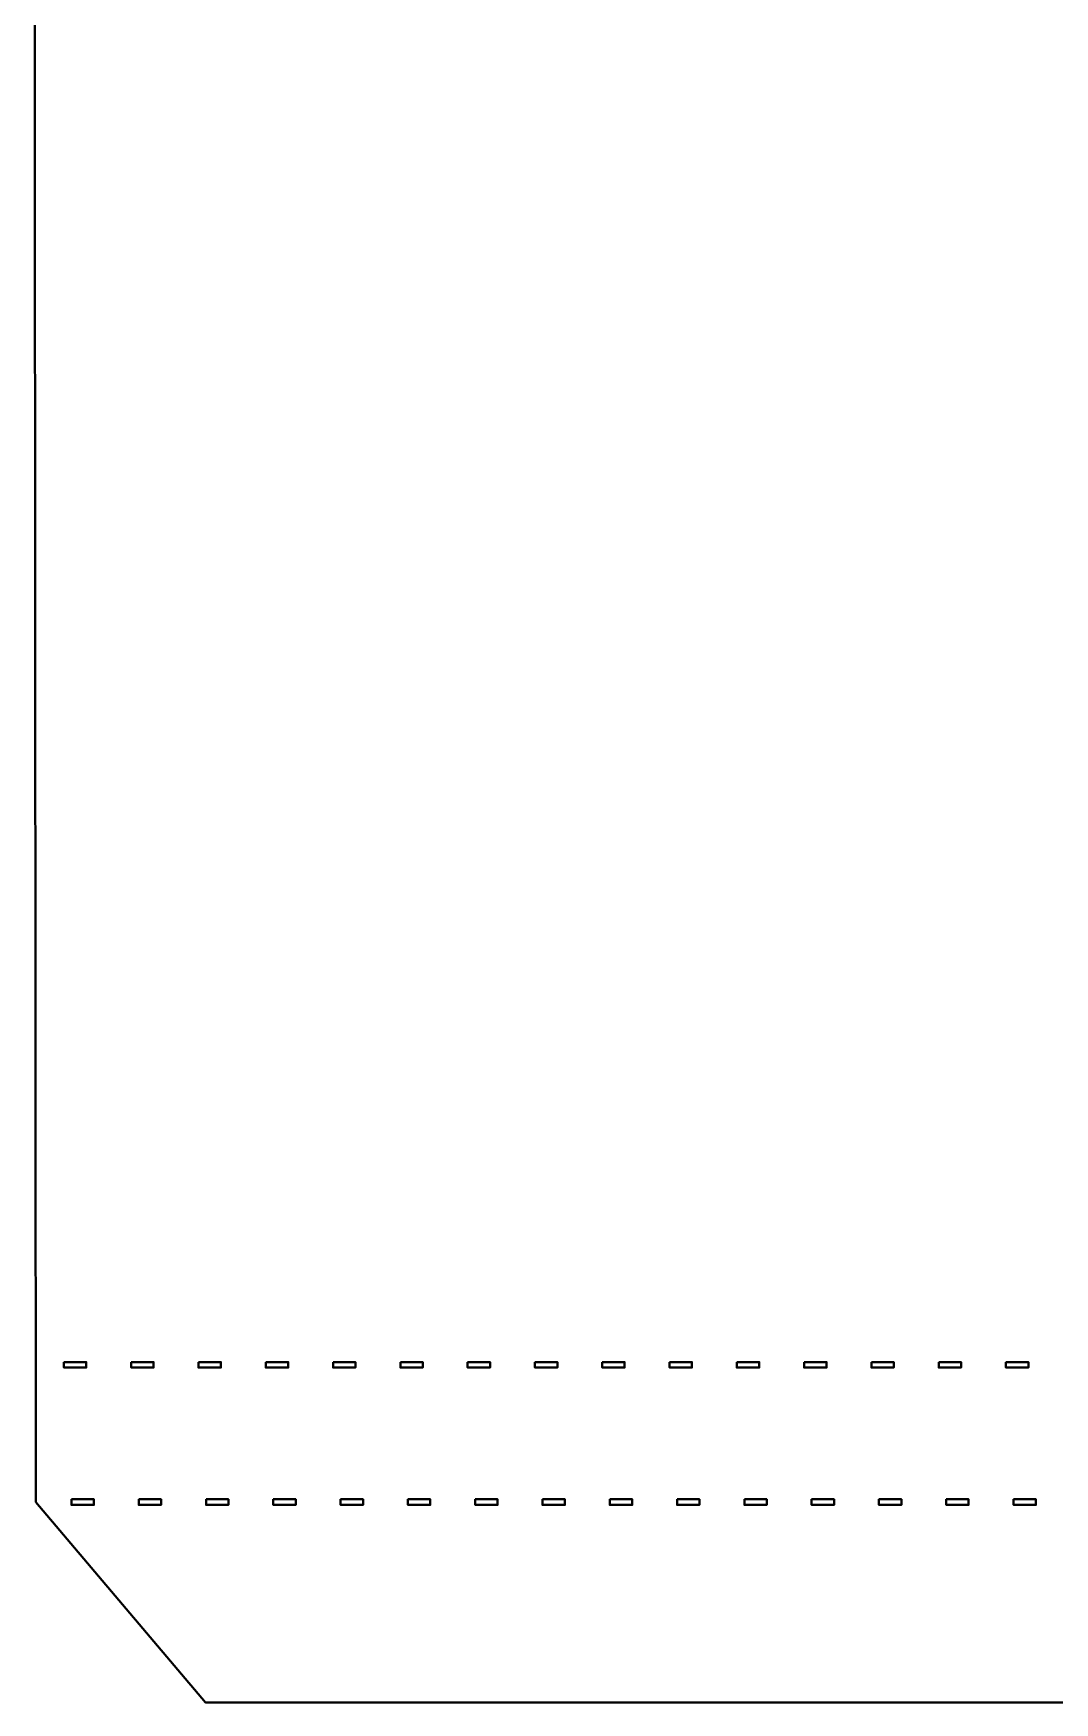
# Model space of a CAD drawing. Header units: centimetres. Extents: x -23.7 to 23.7, y -13.8 to 13.8.
# Drawn here: x -23.66 to -18.36, y -3.65 to 5.02 of the extents above; entities that cross this region are included whole.
import ezdxf

# ---------------------------------------------------------------- set-up
doc = ezdxf.new("R2010")
doc.units = ezdxf.units.CM
doc.header["$MEASUREMENT"] = 0
doc.layers.add('Layer 1', color=7, linetype='Continuous')

msp = doc.modelspace()

# ---------------------------------------------------------------- linework, layer by layer
at = {"layer": 'Layer 1', "color": 29, "lineweight": 40}
for points, knots in [([(-3.23298, 13.81832), (-3.23298, 13.81832), (-4.036, 13.81771), (-4.036, 13.81771), (-4.036, 13.81771), (-7.13794, 10.05372), (-10.1473, 10.08015), (-13.58127, 13.81048), (-13.58127, 13.81048), (-13.58127, 13.81048), (-23.66111, 13.80285), (-23.66111, 13.80285), (-23.66111, 13.80285), (-23.66111, 13.80285), (-23.64928, -2.60789), (-23.64928, -2.60789), (-23.64928, -2.60789), (-23.64928, -2.60789), (-22.76664, -3.64977), (-22.76664, -3.64977), (-22.76664, -3.64977), (-22.76664, -3.64977), (-14.93935, -3.64977), (-14.93935, -3.64977), (-14.93935, -3.64977), (-14.93935, -3.64977), (-14.25416, -2.62245), (-14.25416, -2.62245), (-14.25416, -2.62245), (-14.25416, -2.62245), (-14.25234, -1.89541), (-14.25234, -1.89541), (-14.25234, -1.89541), (-14.25234, -1.89541), (-14.20593, -1.89359), (-14.20593, -1.89359), (-14.20593, -1.89359), (-14.20593, -1.89359), (-14.20593, -3.26396), (-14.20593, -3.26396), (-14.20593, -3.26396), (-14.20593, -3.26396), (-13.99755, -3.64613), (-13.99755, -3.64613), (-13.99755, -3.64613), (-13.99755, -3.64613), (-13.72184, -3.64613), (-13.72184, -3.64613), (-13.72184, -3.64613), (-13.72184, -3.64613), (-13.54713, -3.23393), (-13.54713, -3.23393), (-13.54713, -3.23393), (-13.54713, -3.23393), (-13.54713, -1.89541), (-13.54713, -1.89541), (-13.54713, -1.89541), (-13.54713, -1.89541), (-13.56078, -1.89541), (-13.56078, -1.89541), (-13.56078, -1.89541), (-13.56078, -1.89541), (-13.56078, -1.7935), (-13.56078, -1.7935), (-13.56078, -1.7935), (-13.56078, -1.7935), (-13.53166, -1.7935), (-13.53166, -1.7935), (-13.53166, -1.7935), (-13.53166, -1.7935), (-13.53166, -1.89359), (-13.53166, -1.89359), (-13.53166, -1.89359), (-13.53166, -1.89359), (-3.25208, -1.89359), (-3.25208, -1.89359), (-3.25208, -1.89359), (-3.25208, -1.89359), (-3.25208, -1.83262), (-3.25208, -1.83262), (-3.25208, -1.83262), (-3.25208, -1.83262), (-3.22296, -1.83262), (-3.22296, -1.83262), (-3.22296, -1.83262), (-3.22296, -1.83262), (-3.22296, -1.8763), (-3.22296, -1.8763), (-3.22296, -1.8763), (-3.22296, -1.8763), (-2.45952, -0.57327), (-2.45952, -0.57327), (-2.45952, -0.57327), (-2.45952, -0.57327), (-2.45952, 12.84104), (-2.45952, 12.84104), (-2.45952, 12.84104), (-2.45952, 12.84104), (-3.23297, 13.81832), (-3.23297, 13.81832), (-3.23297, 13.81832), (-3.23297, 13.81832), (-3.23298, 13.81832), (-3.23298, 13.81832)], [0, 0, 0, 0, 0.037037, 0.037037, 0.037037, 0.037037, 0.0740741, 0.0740741, 0.0740741, 0.0740741, 0.1111111, 0.1111111, 0.1111111, 0.1111111, 0.1481481, 0.1481481, 0.1481481, 0.1481481, 0.1851852, 0.1851852, 0.1851852, 0.1851852, 0.2222222, 0.2222222, 0.2222222, 0.2222222, 0.2592593, 0.2592593, 0.2592593, 0.2592593, 0.2962963, 0.2962963, 0.2962963, 0.2962963, 0.3333333, 0.3333333, 0.3333333, 0.3333333, 0.3703704, 0.3703704, 0.3703704, 0.3703704, 0.4074074, 0.4074074, 0.4074074, 0.4074074, 0.4444444, 0.4444444, 0.4444444, 0.4444444, 0.4814815, 0.4814815, 0.4814815, 0.4814815, 0.5185185, 0.5185185, 0.5185185, 0.5185185, 0.5555556, 0.5555556, 0.5555556, 0.5555556, 0.5925926, 0.5925926, 0.5925926, 0.5925926, 0.6296296, 0.6296296, 0.6296296, 0.6296296, 0.6666667, 0.6666667, 0.6666667, 0.6666667, 0.7037037, 0.7037037, 0.7037037, 0.7037037, 0.7407407, 0.7407407, 0.7407407, 0.7407407, 0.7777778, 0.7777778, 0.7777778, 0.7777778, 0.8148148, 0.8148148, 0.8148148, 0.8148148, 0.8518519, 0.8518519, 0.8518519, 0.8518519, 0.8888889, 0.8888889, 0.8888889, 0.8888889, 0.9259259, 0.9259259, 0.9259259, 0.9259259, 1, 1, 1, 1]), ([(-23.50278, -1.88085), (-23.50278, -1.88085), (-23.38631, -1.88085), (-23.38631, -1.88085), (-23.38631, -1.88085), (-23.38631, -1.88085), (-23.38631, -1.90997), (-23.38631, -1.90997), (-23.38631, -1.90997), (-23.38631, -1.90997), (-23.50278, -1.90997), (-23.50278, -1.90997), (-23.50278, -1.90997), (-23.50278, -1.90997), (-23.50278, -1.88085), (-23.50278, -1.88085)], [0, 0, 0, 0, 0.2, 0.2, 0.2, 0.2, 0.4, 0.4, 0.4, 0.4, 0.6, 0.6, 0.6, 0.6, 1, 1, 1, 1]), ([(-23.15336, -1.88085), (-23.15336, -1.88085), (-23.03689, -1.88085), (-23.03689, -1.88085), (-23.03689, -1.88085), (-23.03689, -1.88085), (-23.03689, -1.90997), (-23.03689, -1.90997), (-23.03689, -1.90997), (-23.03689, -1.90997), (-23.15336, -1.90997), (-23.15336, -1.90997), (-23.15336, -1.90997), (-23.15336, -1.90997), (-23.15336, -1.88085), (-23.15336, -1.88085)], [0, 0, 0, 0, 0.2, 0.2, 0.2, 0.2, 0.4, 0.4, 0.4, 0.4, 0.6, 0.6, 0.6, 0.6, 1, 1, 1, 1]), ([(-22.80395, -1.88085), (-22.80395, -1.88085), (-22.68748, -1.88085), (-22.68748, -1.88085), (-22.68748, -1.88085), (-22.68748, -1.88085), (-22.68748, -1.90997), (-22.68748, -1.90997), (-22.68748, -1.90997), (-22.68748, -1.90997), (-22.80395, -1.90997), (-22.80395, -1.90997), (-22.80395, -1.90997), (-22.80395, -1.90997), (-22.80395, -1.88085), (-22.80395, -1.88085)], [0, 0, 0, 0, 0.2, 0.2, 0.2, 0.2, 0.4, 0.4, 0.4, 0.4, 0.6, 0.6, 0.6, 0.6, 1, 1, 1, 1]), ([(-22.45453, -1.88085), (-22.45453, -1.88085), (-22.33806, -1.88085), (-22.33806, -1.88085), (-22.33806, -1.88085), (-22.33806, -1.88085), (-22.33806, -1.90997), (-22.33806, -1.90997), (-22.33806, -1.90997), (-22.33806, -1.90997), (-22.45453, -1.90997), (-22.45453, -1.90997), (-22.45453, -1.90997), (-22.45453, -1.90997), (-22.45453, -1.88085), (-22.45453, -1.88085)], [0, 0, 0, 0, 0.2, 0.2, 0.2, 0.2, 0.4, 0.4, 0.4, 0.4, 0.6, 0.6, 0.6, 0.6, 1, 1, 1, 1]), ([(-22.10511, -1.88085), (-22.10511, -1.88085), (-21.98864, -1.88085), (-21.98864, -1.88085), (-21.98864, -1.88085), (-21.98864, -1.88085), (-21.98864, -1.90997), (-21.98864, -1.90997), (-21.98864, -1.90997), (-21.98864, -1.90997), (-22.10511, -1.90997), (-22.10511, -1.90997), (-22.10511, -1.90997), (-22.10511, -1.90997), (-22.10511, -1.88085), (-22.10511, -1.88085)], [0, 0, 0, 0, 0.2, 0.2, 0.2, 0.2, 0.4, 0.4, 0.4, 0.4, 0.6, 0.6, 0.6, 0.6, 1, 1, 1, 1]), ([(-21.75569, -1.88085), (-21.75569, -1.88085), (-21.63922, -1.88085), (-21.63922, -1.88085), (-21.63922, -1.88085), (-21.63922, -1.88085), (-21.63922, -1.90997), (-21.63922, -1.90997), (-21.63922, -1.90997), (-21.63922, -1.90997), (-21.75569, -1.90997), (-21.75569, -1.90997), (-21.75569, -1.90997), (-21.75569, -1.90997), (-21.75569, -1.88085), (-21.75569, -1.88085)], [0, 0, 0, 0, 0.2, 0.2, 0.2, 0.2, 0.4, 0.4, 0.4, 0.4, 0.6, 0.6, 0.6, 0.6, 1, 1, 1, 1]), ([(-21.40628, -1.88085), (-21.40628, -1.88085), (-21.28981, -1.88085), (-21.28981, -1.88085), (-21.28981, -1.88085), (-21.28981, -1.88085), (-21.28981, -1.90997), (-21.28981, -1.90997), (-21.28981, -1.90997), (-21.28981, -1.90997), (-21.40628, -1.90997), (-21.40628, -1.90997), (-21.40628, -1.90997), (-21.40628, -1.90997), (-21.40628, -1.88085), (-21.40628, -1.88085)], [0, 0, 0, 0, 0.2, 0.2, 0.2, 0.2, 0.4, 0.4, 0.4, 0.4, 0.6, 0.6, 0.6, 0.6, 1, 1, 1, 1]), ([(-21.05686, -1.88085), (-21.05686, -1.88085), (-20.94039, -1.88085), (-20.94039, -1.88085), (-20.94039, -1.88085), (-20.94039, -1.88085), (-20.94039, -1.90997), (-20.94039, -1.90997), (-20.94039, -1.90997), (-20.94039, -1.90997), (-21.05686, -1.90997), (-21.05686, -1.90997), (-21.05686, -1.90997), (-21.05686, -1.90997), (-21.05686, -1.88085), (-21.05686, -1.88085)], [0, 0, 0, 0, 0.2, 0.2, 0.2, 0.2, 0.4, 0.4, 0.4, 0.4, 0.6, 0.6, 0.6, 0.6, 1, 1, 1, 1]), ([(-20.70745, -1.88085), (-20.70745, -1.88085), (-20.59098, -1.88085), (-20.59098, -1.88085), (-20.59098, -1.88085), (-20.59098, -1.88085), (-20.59098, -1.90997), (-20.59098, -1.90997), (-20.59098, -1.90997), (-20.59098, -1.90997), (-20.70745, -1.90997), (-20.70745, -1.90997), (-20.70745, -1.90997), (-20.70745, -1.90997), (-20.70745, -1.88085), (-20.70745, -1.88085)], [0, 0, 0, 0, 0.2, 0.2, 0.2, 0.2, 0.4, 0.4, 0.4, 0.4, 0.6, 0.6, 0.6, 0.6, 1, 1, 1, 1]), ([(-20.35803, -1.88085), (-20.35803, -1.88085), (-20.24156, -1.88085), (-20.24156, -1.88085), (-20.24156, -1.88085), (-20.24156, -1.88085), (-20.24156, -1.90997), (-20.24156, -1.90997), (-20.24156, -1.90997), (-20.24156, -1.90997), (-20.35803, -1.90997), (-20.35803, -1.90997), (-20.35803, -1.90997), (-20.35803, -1.90997), (-20.35803, -1.88085), (-20.35803, -1.88085)], [0, 0, 0, 0, 0.2, 0.2, 0.2, 0.2, 0.4, 0.4, 0.4, 0.4, 0.6, 0.6, 0.6, 0.6, 1, 1, 1, 1]), ([(-20.00861, -1.88085), (-20.00861, -1.88085), (-19.89214, -1.88085), (-19.89214, -1.88085), (-19.89214, -1.88085), (-19.89214, -1.88085), (-19.89214, -1.90997), (-19.89214, -1.90997), (-19.89214, -1.90997), (-19.89214, -1.90997), (-20.00861, -1.90997), (-20.00861, -1.90997), (-20.00861, -1.90997), (-20.00861, -1.90997), (-20.00861, -1.88085), (-20.00861, -1.88085)], [0, 0, 0, 0, 0.2, 0.2, 0.2, 0.2, 0.4, 0.4, 0.4, 0.4, 0.6, 0.6, 0.6, 0.6, 1, 1, 1, 1]), ([(-19.6592, -1.88085), (-19.6592, -1.88085), (-19.54273, -1.88085), (-19.54273, -1.88085), (-19.54273, -1.88085), (-19.54273, -1.88085), (-19.54273, -1.90997), (-19.54273, -1.90997), (-19.54273, -1.90997), (-19.54273, -1.90997), (-19.6592, -1.90997), (-19.6592, -1.90997), (-19.6592, -1.90997), (-19.6592, -1.90997), (-19.6592, -1.88085), (-19.6592, -1.88085)], [0, 0, 0, 0, 0.2, 0.2, 0.2, 0.2, 0.4, 0.4, 0.4, 0.4, 0.6, 0.6, 0.6, 0.6, 1, 1, 1, 1]), ([(-19.30978, -1.88085), (-19.30978, -1.88085), (-19.19331, -1.88085), (-19.19331, -1.88085), (-19.19331, -1.88085), (-19.19331, -1.88085), (-19.19331, -1.90997), (-19.19331, -1.90997), (-19.19331, -1.90997), (-19.19331, -1.90997), (-19.30978, -1.90997), (-19.30978, -1.90997), (-19.30978, -1.90997), (-19.30978, -1.90997), (-19.30978, -1.88085), (-19.30978, -1.88085)], [0, 0, 0, 0, 0.2, 0.2, 0.2, 0.2, 0.4, 0.4, 0.4, 0.4, 0.6, 0.6, 0.6, 0.6, 1, 1, 1, 1]), ([(-18.96036, -1.88085), (-18.96036, -1.88085), (-18.84389, -1.88085), (-18.84389, -1.88085), (-18.84389, -1.88085), (-18.84389, -1.88085), (-18.84389, -1.90997), (-18.84389, -1.90997), (-18.84389, -1.90997), (-18.84389, -1.90997), (-18.96036, -1.90997), (-18.96036, -1.90997), (-18.96036, -1.90997), (-18.96036, -1.90997), (-18.96036, -1.88085), (-18.96036, -1.88085)], [0, 0, 0, 0, 0.2, 0.2, 0.2, 0.2, 0.4, 0.4, 0.4, 0.4, 0.6, 0.6, 0.6, 0.6, 1, 1, 1, 1]), ([(-18.61095, -1.88085), (-18.61095, -1.88085), (-18.49448, -1.88085), (-18.49448, -1.88085), (-18.49448, -1.88085), (-18.49448, -1.88085), (-18.49448, -1.90997), (-18.49448, -1.90997), (-18.49448, -1.90997), (-18.49448, -1.90997), (-18.61095, -1.90997), (-18.61095, -1.90997), (-18.61095, -1.90997), (-18.61095, -1.90997), (-18.61095, -1.88085), (-18.61095, -1.88085)], [0, 0, 0, 0, 0.2, 0.2, 0.2, 0.2, 0.4, 0.4, 0.4, 0.4, 0.6, 0.6, 0.6, 0.6, 1, 1, 1, 1]), ([(-23.46365, -2.59333), (-23.46365, -2.59333), (-23.34718, -2.59333), (-23.34718, -2.59333), (-23.34718, -2.59333), (-23.34718, -2.59333), (-23.34718, -2.62245), (-23.34718, -2.62245), (-23.34718, -2.62245), (-23.34718, -2.62245), (-23.46365, -2.62245), (-23.46365, -2.62245), (-23.46365, -2.62245), (-23.46365, -2.62245), (-23.46365, -2.59333), (-23.46365, -2.59333)], [0, 0, 0, 0, 0.2, 0.2, 0.2, 0.2, 0.4, 0.4, 0.4, 0.4, 0.6, 0.6, 0.6, 0.6, 1, 1, 1, 1]), ([(-23.11424, -2.59333), (-23.11424, -2.59333), (-22.99777, -2.59333), (-22.99777, -2.59333), (-22.99777, -2.59333), (-22.99777, -2.59333), (-22.99777, -2.62245), (-22.99777, -2.62245), (-22.99777, -2.62245), (-22.99777, -2.62245), (-23.11424, -2.62245), (-23.11424, -2.62245), (-23.11424, -2.62245), (-23.11424, -2.62245), (-23.11424, -2.59333), (-23.11424, -2.59333)], [0, 0, 0, 0, 0.2, 0.2, 0.2, 0.2, 0.4, 0.4, 0.4, 0.4, 0.6, 0.6, 0.6, 0.6, 1, 1, 1, 1]), ([(-22.76482, -2.59333), (-22.76482, -2.59333), (-22.64835, -2.59333), (-22.64835, -2.59333), (-22.64835, -2.59333), (-22.64835, -2.59333), (-22.64835, -2.62245), (-22.64835, -2.62245), (-22.64835, -2.62245), (-22.64835, -2.62245), (-22.76482, -2.62245), (-22.76482, -2.62245), (-22.76482, -2.62245), (-22.76482, -2.62245), (-22.76482, -2.59333), (-22.76482, -2.59333)], [0, 0, 0, 0, 0.2, 0.2, 0.2, 0.2, 0.4, 0.4, 0.4, 0.4, 0.6, 0.6, 0.6, 0.6, 1, 1, 1, 1]), ([(-22.4154, -2.59333), (-22.4154, -2.59333), (-22.29893, -2.59333), (-22.29893, -2.59333), (-22.29893, -2.59333), (-22.29893, -2.59333), (-22.29893, -2.62245), (-22.29893, -2.62245), (-22.29893, -2.62245), (-22.29893, -2.62245), (-22.4154, -2.62245), (-22.4154, -2.62245), (-22.4154, -2.62245), (-22.4154, -2.62245), (-22.4154, -2.59333), (-22.4154, -2.59333)], [0, 0, 0, 0, 0.2, 0.2, 0.2, 0.2, 0.4, 0.4, 0.4, 0.4, 0.6, 0.6, 0.6, 0.6, 1, 1, 1, 1]), ([(-22.06599, -2.59333), (-22.06599, -2.59333), (-21.94952, -2.59333), (-21.94952, -2.59333), (-21.94952, -2.59333), (-21.94952, -2.59333), (-21.94952, -2.62245), (-21.94952, -2.62245), (-21.94952, -2.62245), (-21.94952, -2.62245), (-22.06599, -2.62245), (-22.06599, -2.62245), (-22.06599, -2.62245), (-22.06599, -2.62245), (-22.06599, -2.59333), (-22.06599, -2.59333)], [0, 0, 0, 0, 0.2, 0.2, 0.2, 0.2, 0.4, 0.4, 0.4, 0.4, 0.6, 0.6, 0.6, 0.6, 1, 1, 1, 1]), ([(-21.71657, -2.59333), (-21.71657, -2.59333), (-21.6001, -2.59333), (-21.6001, -2.59333), (-21.6001, -2.59333), (-21.6001, -2.59333), (-21.6001, -2.62245), (-21.6001, -2.62245), (-21.6001, -2.62245), (-21.6001, -2.62245), (-21.71657, -2.62245), (-21.71657, -2.62245), (-21.71657, -2.62245), (-21.71657, -2.62245), (-21.71657, -2.59333), (-21.71657, -2.59333)], [0, 0, 0, 0, 0.2, 0.2, 0.2, 0.2, 0.4, 0.4, 0.4, 0.4, 0.6, 0.6, 0.6, 0.6, 1, 1, 1, 1]), ([(-21.36715, -2.59333), (-21.36715, -2.59333), (-21.25068, -2.59333), (-21.25068, -2.59333), (-21.25068, -2.59333), (-21.25068, -2.59333), (-21.25068, -2.62245), (-21.25068, -2.62245), (-21.25068, -2.62245), (-21.25068, -2.62245), (-21.36715, -2.62245), (-21.36715, -2.62245), (-21.36715, -2.62245), (-21.36715, -2.62245), (-21.36715, -2.59333), (-21.36715, -2.59333)], [0, 0, 0, 0, 0.2, 0.2, 0.2, 0.2, 0.4, 0.4, 0.4, 0.4, 0.6, 0.6, 0.6, 0.6, 1, 1, 1, 1]), ([(-21.01774, -2.59333), (-21.01774, -2.59333), (-20.90127, -2.59333), (-20.90127, -2.59333), (-20.90127, -2.59333), (-20.90127, -2.59333), (-20.90127, -2.62245), (-20.90127, -2.62245), (-20.90127, -2.62245), (-20.90127, -2.62245), (-21.01774, -2.62245), (-21.01774, -2.62245), (-21.01774, -2.62245), (-21.01774, -2.62245), (-21.01774, -2.59333), (-21.01774, -2.59333)], [0, 0, 0, 0, 0.2, 0.2, 0.2, 0.2, 0.4, 0.4, 0.4, 0.4, 0.6, 0.6, 0.6, 0.6, 1, 1, 1, 1]), ([(-20.66832, -2.59333), (-20.66832, -2.59333), (-20.55185, -2.59333), (-20.55185, -2.59333), (-20.55185, -2.59333), (-20.55185, -2.59333), (-20.55185, -2.62245), (-20.55185, -2.62245), (-20.55185, -2.62245), (-20.55185, -2.62245), (-20.66832, -2.62245), (-20.66832, -2.62245), (-20.66832, -2.62245), (-20.66832, -2.62245), (-20.66832, -2.59333), (-20.66832, -2.59333)], [0, 0, 0, 0, 0.2, 0.2, 0.2, 0.2, 0.4, 0.4, 0.4, 0.4, 0.6, 0.6, 0.6, 0.6, 1, 1, 1, 1]), ([(-20.3189, -2.59333), (-20.3189, -2.59333), (-20.20243, -2.59333), (-20.20243, -2.59333), (-20.20243, -2.59333), (-20.20243, -2.59333), (-20.20243, -2.62245), (-20.20243, -2.62245), (-20.20243, -2.62245), (-20.20243, -2.62245), (-20.3189, -2.62245), (-20.3189, -2.62245), (-20.3189, -2.62245), (-20.3189, -2.62245), (-20.3189, -2.59333), (-20.3189, -2.59333)], [0, 0, 0, 0, 0.2, 0.2, 0.2, 0.2, 0.4, 0.4, 0.4, 0.4, 0.6, 0.6, 0.6, 0.6, 1, 1, 1, 1]), ([(-19.96949, -2.59333), (-19.96949, -2.59333), (-19.85302, -2.59333), (-19.85302, -2.59333), (-19.85302, -2.59333), (-19.85302, -2.59333), (-19.85302, -2.62245), (-19.85302, -2.62245), (-19.85302, -2.62245), (-19.85302, -2.62245), (-19.96949, -2.62245), (-19.96949, -2.62245), (-19.96949, -2.62245), (-19.96949, -2.62245), (-19.96949, -2.59333), (-19.96949, -2.59333)], [0, 0, 0, 0, 0.2, 0.2, 0.2, 0.2, 0.4, 0.4, 0.4, 0.4, 0.6, 0.6, 0.6, 0.6, 1, 1, 1, 1]), ([(-19.62007, -2.59333), (-19.62007, -2.59333), (-19.5036, -2.59333), (-19.5036, -2.59333), (-19.5036, -2.59333), (-19.5036, -2.59333), (-19.5036, -2.62245), (-19.5036, -2.62245), (-19.5036, -2.62245), (-19.5036, -2.62245), (-19.62007, -2.62245), (-19.62007, -2.62245), (-19.62007, -2.62245), (-19.62007, -2.62245), (-19.62007, -2.59333), (-19.62007, -2.59333)], [0, 0, 0, 0, 0.2, 0.2, 0.2, 0.2, 0.4, 0.4, 0.4, 0.4, 0.6, 0.6, 0.6, 0.6, 1, 1, 1, 1]), ([(-19.27065, -2.59333), (-19.27065, -2.59333), (-19.15418, -2.59333), (-19.15418, -2.59333), (-19.15418, -2.59333), (-19.15418, -2.59333), (-19.15418, -2.62245), (-19.15418, -2.62245), (-19.15418, -2.62245), (-19.15418, -2.62245), (-19.27065, -2.62245), (-19.27065, -2.62245), (-19.27065, -2.62245), (-19.27065, -2.62245), (-19.27065, -2.59333), (-19.27065, -2.59333)], [0, 0, 0, 0, 0.2, 0.2, 0.2, 0.2, 0.4, 0.4, 0.4, 0.4, 0.6, 0.6, 0.6, 0.6, 1, 1, 1, 1]), ([(-18.92124, -2.59333), (-18.92124, -2.59333), (-18.80477, -2.59333), (-18.80477, -2.59333), (-18.80477, -2.59333), (-18.80477, -2.59333), (-18.80477, -2.62245), (-18.80477, -2.62245), (-18.80477, -2.62245), (-18.80477, -2.62245), (-18.92124, -2.62245), (-18.92124, -2.62245), (-18.92124, -2.62245), (-18.92124, -2.62245), (-18.92124, -2.59333), (-18.92124, -2.59333)], [0, 0, 0, 0, 0.2, 0.2, 0.2, 0.2, 0.4, 0.4, 0.4, 0.4, 0.6, 0.6, 0.6, 0.6, 1, 1, 1, 1]), ([(-18.57182, -2.59333), (-18.57182, -2.59333), (-18.45535, -2.59333), (-18.45535, -2.59333), (-18.45535, -2.59333), (-18.45535, -2.59333), (-18.45535, -2.62245), (-18.45535, -2.62245), (-18.45535, -2.62245), (-18.45535, -2.62245), (-18.57182, -2.62245), (-18.57182, -2.62245), (-18.57182, -2.62245), (-18.57182, -2.62245), (-18.57182, -2.59333), (-18.57182, -2.59333)], [0, 0, 0, 0, 0.2, 0.2, 0.2, 0.2, 0.4, 0.4, 0.4, 0.4, 0.6, 0.6, 0.6, 0.6, 1, 1, 1, 1])]:
    msp.add_open_spline(points, degree=3, knots=knots, dxfattribs=at)

doc.saveas('drawing.dxf')
